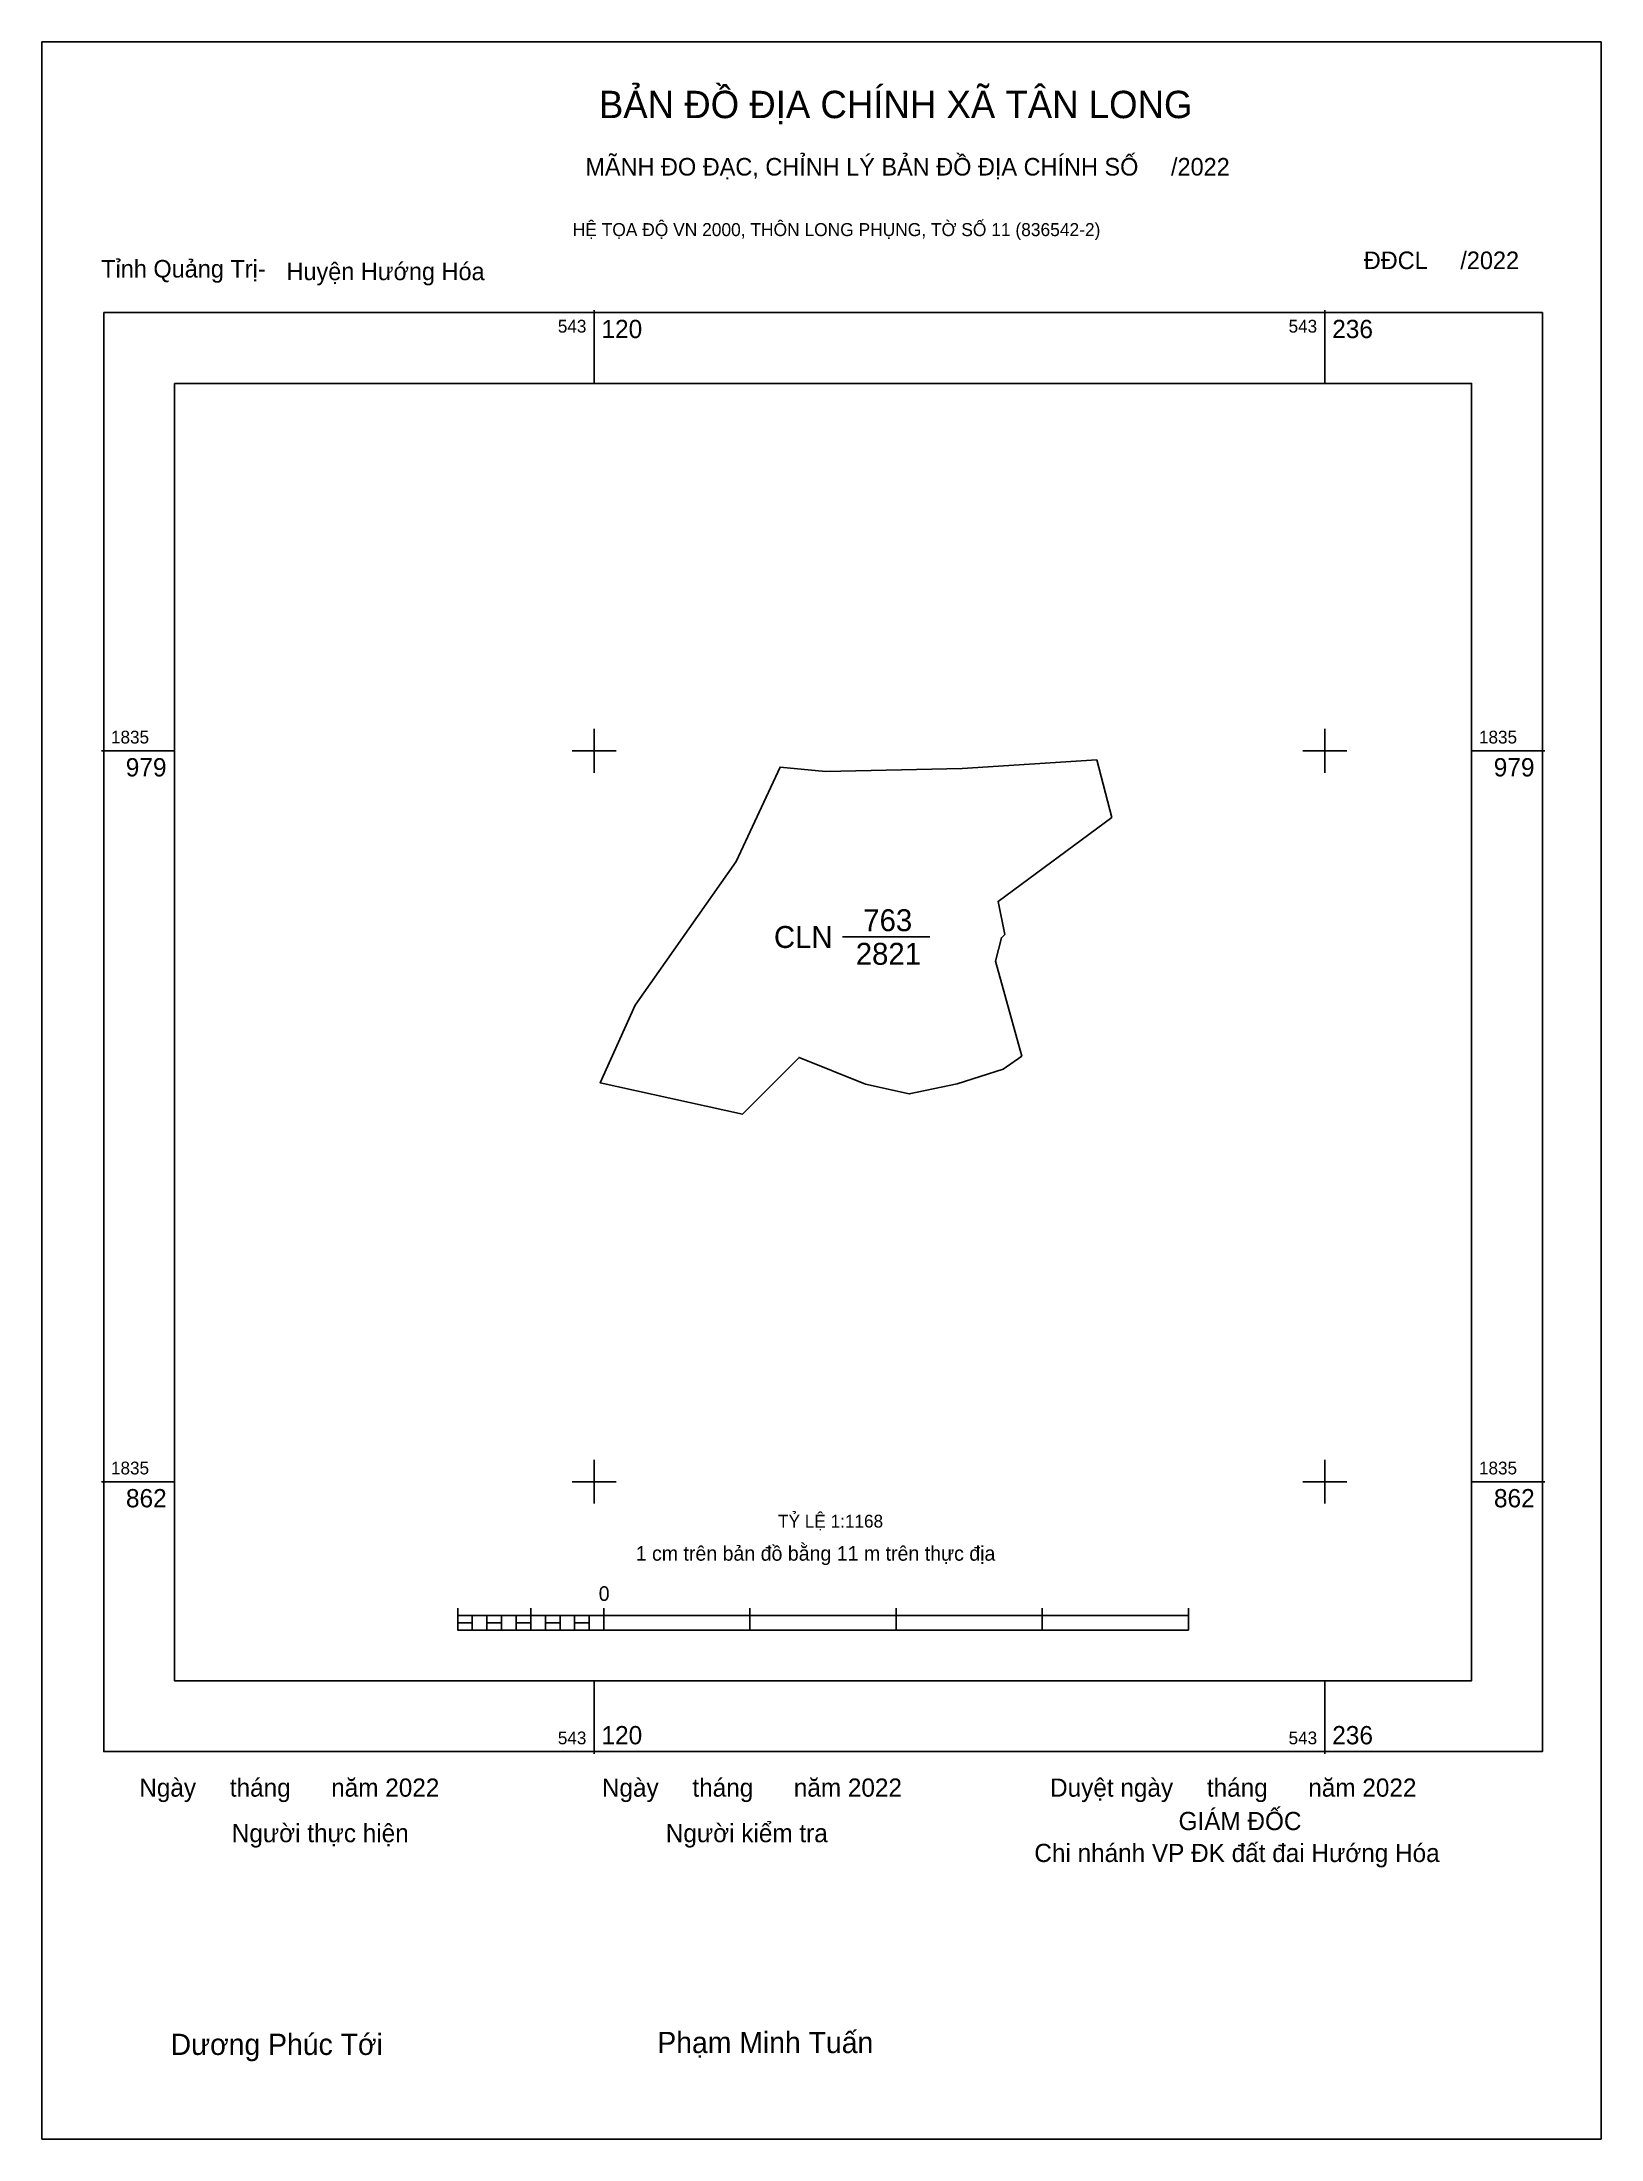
# Model space of a CAD drawing. Extents: x 543032 to 543281, y 1835757 to 1836092.
import ezdxf

# ---------------------------------------------------------------- set-up
doc = ezdxf.new("R2010")
doc.units = 0
for name, color, linetype in [('Level 10', 7, 'Continuous'), ('Level 13', 7, 'Continuous'), ('Level 15', 7, 'Continuous'), ('Level 6', 7, 'Continuous'), ('Level 62', 7, 'Continuous'), ('Level 63', 7, 'Continuous'), ('Level 9', 7, 'Continuous')]:
    doc.layers.add(name, color=color, linetype=linetype)

msp = doc.modelspace()

# ---------------------------------------------------------------- linework, layer by layer
at = {"layer": 'Level 10'}
msp.add_line((543159.71, 1835949.45), (543173.66, 1835949.45), dxfattribs=at)
msp.add_lwpolyline([(543200.34, 1835977.75), (543202.73, 1835968.53), (543184.56, 1835955.13), (543185.67, 1835949.85), (543185.1, 1835949.34), (543184.16, 1835945.59), (543188.35, 1835930.4), (543185.37, 1835928.31), (543178.05, 1835925.98), (543170.38, 1835924.36), (543163.38, 1835925.94), (543152.76, 1835930.2), (543143.69, 1835921.15), (543120.97, 1835926.13), (543126.55, 1835938.57), (543142.7, 1835961.52), (543149.73, 1835976.59), (543156.98, 1835975.91), (543178.82, 1835976.37)], close=True, dxfattribs=at)
at = {"layer": 'Level 15'}
msp.add_lwpolyline([(543031.74, 1836092.48), (543280.94, 1836092.48), (543280.94, 1835757.36), (543031.74, 1835757.36)], close=True, dxfattribs=at)
at = {"layer": 'Level 62'}
msp.add_lwpolyline([(543052.93, 1836037.92), (543260.26, 1836037.92), (543260.26, 1835830.59), (543052.93, 1835830.59)], close=True, dxfattribs=at)
at = {"layer": 'Level 63'}
for p, q in [((543120, 1836049.6), (543120, 1836037.92)), ((543236.8, 1836049.6), (543236.8, 1836037.92)), ((543120, 1835982.7), (543120, 1835975.7)), ((543236.8, 1835982.7), (543236.8, 1835975.7)), ((543041.25, 1835979.2), (543052.93, 1835979.2)), ((543116.5, 1835979.2), (543123.5, 1835979.2)), ((543233.3, 1835979.2), (543240.3, 1835979.2)), ((543260.26, 1835979.2), (543271.94, 1835979.2)), ((543120, 1835865.9), (543120, 1835858.9)), ((543236.8, 1835865.9), (543236.8, 1835858.9)), ((543041.25, 1835862.4), (543052.93, 1835862.4)), ((543116.5, 1835862.4), (543123.5, 1835862.4)), ((543233.3, 1835862.4), (543240.3, 1835862.4)), ((543260.26, 1835862.4), (543271.94, 1835862.4)), ((543098.19, 1835842.19), (543098.19, 1835838.69)), ((543109.87, 1835842.19), (543109.87, 1835838.69)), ((543121.55, 1835842.19), (543121.55, 1835838.69)), ((543144.91, 1835842.19), (543144.91, 1835838.69)), ((543168.27, 1835842.19), (543168.27, 1835838.69)), ((543191.63, 1835842.19), (543191.63, 1835838.69)), ((543214.99, 1835842.19), (543214.99, 1835838.69)), ((543098.19, 1835841.02), (543214.99, 1835841.02)), ((543098.19, 1835838.69), (543214.99, 1835838.69)), ((543100.53, 1835841.02), (543100.53, 1835838.69)), ((543102.87, 1835841.02), (543102.87, 1835838.69)), ((543105.2, 1835841.02), (543105.2, 1835838.69)), ((543107.54, 1835841.02), (543107.54, 1835838.69)), ((543109.87, 1835841.02), (543109.87, 1835838.69)), ((543112.21, 1835841.02), (543112.21, 1835838.69)), ((543114.55, 1835841.02), (543114.55, 1835838.69)), ((543116.88, 1835841.02), (543116.88, 1835838.69)), ((543119.22, 1835841.02), (543119.22, 1835838.69)), ((543121.55, 1835841.02), (543121.55, 1835838.69)), ((543120, 1835830.59), (543120, 1835818.91)), ((543236.8, 1835830.59), (543236.8, 1835818.91))]:
    msp.add_line(p, q, dxfattribs=at)
for points in [[(543041.61, 1836049.24), (543271.58, 1836049.24), (543271.58, 1835819.27), (543041.61, 1835819.27)], [(543098.19, 1835839.86), (543100.53, 1835839.86), (543100.53, 1835838.69), (543098.19, 1835838.69)], [(543098.19, 1835839.86), (543100.53, 1835839.86), (543100.53, 1835838.69), (543098.19, 1835838.69)], [(543102.87, 1835839.86), (543105.2, 1835839.86), (543105.2, 1835838.69), (543102.87, 1835838.69)], [(543107.54, 1835839.86), (543109.87, 1835839.86), (543109.87, 1835838.69), (543107.54, 1835838.69)], [(543112.21, 1835839.86), (543114.55, 1835839.86), (543114.55, 1835838.69), (543112.21, 1835838.69)], [(543116.88, 1835839.86), (543119.22, 1835839.86), (543119.22, 1835838.69), (543116.88, 1835838.69)]]:
    msp.add_lwpolyline(points, close=True, dxfattribs=at)

# ---------------------------------------------------------------- texts
at = {"layer": 'Level 13'}
for s, p in [('763', (543163.02, 1835950.38)), ('CLN', (543148.74, 1835947.7)), ('2821', (543161.82, 1835945.01))]:
    msp.add_text(s, height=3.504, dxfattribs=at).set_placement(p)
at = {"layer": 'Level 6'}
msp.add_text('TỶ LỆ 1:1168', height=2.0533, dxfattribs=at).set_placement((543149.4, 1835855.07))
at = {"layer": 'Level 63'}
for s, height, p in [('BẢN ĐỒ ĐỊA CHÍNH XÃ TÂN LONG', 4.3726, (543120.76, 1836080.3)), ('MÃNH ĐO ĐẠC, CHỈNH LÝ BẢN ĐỒ ĐỊA CHÍNH SỐ     /2022', 2.8058, (543118.6, 1836071.13)), ('HỆ TỌA ĐỘ VN 2000, THÔN LONG PHỤNG, TỜ SỐ 11 (836542-2)', 2.077, (543116.58, 1836061.45)), ('543', 2.044, (543114.2, 1836046.03)), ('120', 2.92, (543121.17, 1836045.15)), ('543', 2.044, (543231, 1836046.03)), ('236', 2.92, (543237.97, 1836045.15)), ('1835', 2.044, (543042.78, 1835980.37)), ('1835', 2.044, (543261.43, 1835980.37)), ('979', 2.92, (543045.14, 1835975.11)), ('979', 2.92, (543263.79, 1835975.11)), ('1835', 2.044, (543042.78, 1835863.57)), ('1835', 2.044, (543261.43, 1835863.57)), ('862', 2.92, (543045.17, 1835858.31)), ('862', 2.92, (543263.82, 1835858.31)), ('1 cm trên bản đồ bằng 11 m trên thực địa', 2.336, (543126.65, 1835849.78)), ('0', 2.34, (543120.73, 1835843.36)), ('543', 2.044, (543114.2, 1835820.44)), ('120', 2.92, (543121.17, 1835820.44)), ('543', 2.044, (543231, 1835820.44)), ('236', 2.92, (543237.97, 1835820.44)), ('Ngày     tháng      năm 2022', 2.9064, (543047.3, 1835812.07)), ('Ngày     tháng      năm 2022', 2.9064, (543121.24, 1835812.07)), ('Duyệt ngày     tháng      năm 2022', 2.9064, (543192.88, 1835812.07)), ('GIÁM ĐỐC', 2.906, (543213.41, 1835806.73)), ('Người thực hiện', 2.9064, (543062.09, 1835804.8)), ('Người kiểm tra', 2.9064, (543131.46, 1835804.8)), ('Chi nhánh VP ĐK đất đai Hướng Hóa', 2.9064, (543190.36, 1835801.63)), ('Phạm Minh Tuấn', 3.39, (543130.1, 1835771.1)), ('Dương Phúc Tới', 3.39, (543052.31, 1835770.8))]:
    msp.add_text(s, height=height, dxfattribs=at).set_placement(p)
at = {"layer": 'Level 9'}
for s, p in [('Tỉnh Quảng Trị-', (543041.22, 1836054.83)), ('Huyện Hướng Hóa', (543070.83, 1836054.41)), ('ĐĐCL     /2022', (543243.02, 1836056.18))]:
    msp.add_text(s, height=2.8058, dxfattribs=at).set_placement(p)

doc.saveas('drawing.dxf')
